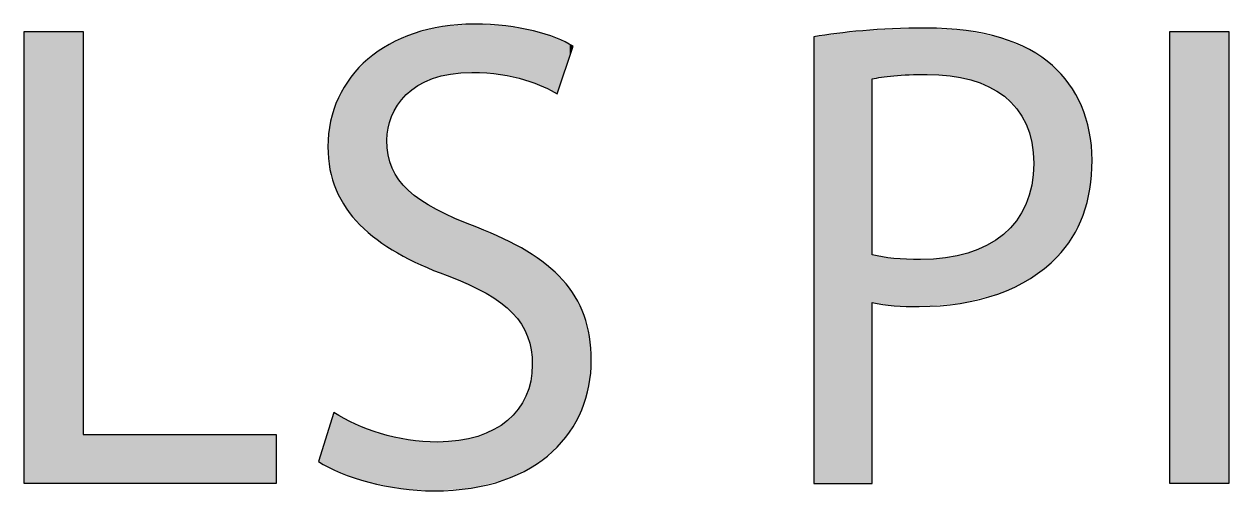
# Model space of a CAD drawing. Extents: x 0 to 360, y -268 to 0.
# Drawn here: x 238.27 to 243.65, y -203.65 to -201.57 of the extents above; entities that cross this region are included whole.
import ezdxf

# ---------------------------------------------------------------- set-up
doc = ezdxf.new("R2010")
doc.units = 0
doc.layers.add('LAYER_1', color=7, linetype='CONTINUOUS')

# ---------------------------------------------------------------- blocks, each defined once
blk = doc.blocks.new('*U209')
at = {"layer": 'LAYER_1', "color": 250, "extrusion": (0, 0, -1)}
for points in [[(-238.2652, -203.6203), (-238.2652, -201.5994), (-238.5291, -203.6203)], [(-238.5291, -203.6203), (-238.2652, -201.5994), (-238.5291, -201.5994)]]:
    blk.add_solid(points, dxfattribs=at)
at = {"layer": 'LAYER_1', "color": 250}
for points in [[(238.5291, -203.6203), (238.5291, -203.4019), (239.3931, -203.6203)], [(239.3931, -203.6203), (238.5291, -203.4019), (239.3931, -203.4019)]]:
    blk.add_solid(points, dxfattribs=at)
blk = doc.blocks.new('*U210')
at = {"layer": 'LAYER_1', "color": 250}
for points in [[(240.0925, -201.8106), (240.0398, -201.6011), (240.0925, -201.5883)], [(240.0973, -201.8093), (240.0925, -201.5883), (240.0973, -201.5871)], [(240.1091, -201.8063), (240.0973, -201.5871), (240.1091, -201.5843)], [(240.1152, -201.8048), (240.1091, -201.5843), (240.1152, -201.5828)], [(240.1363, -201.7994), (240.1152, -201.5828), (240.1363, -201.5777)], [(240.1573, -201.794), (240.1363, -201.5777), (240.1573, -201.5761)], [(240.1727, -201.79), (240.1573, -201.5761), (240.1727, -201.5749)], [(240.2102, -201.7872), (240.1727, -201.5749), (240.2102, -201.5721)], [(240.2645, -201.783), (240.2102, -201.5721), (240.2645, -201.568)], [(240.2682, -201.7827), (240.2645, -201.568), (240.2682, -201.5677)], [(240.2772, -201.7834), (240.2682, -201.5677), (240.2772, -201.567)], [(240.2682, -201.7827), (240.2682, -201.5677), (240.2772, -201.7834)], [(240.2772, -201.7834), (240.2772, -201.567), (240.2896, -201.7843)], [(240.2896, -201.7843), (240.2896, -201.5677), (240.2941, -201.7846)], [(240.2941, -201.7846), (240.2941, -201.568), (240.3319, -201.7874)], [(240.3319, -201.7874), (240.3319, -201.5702), (240.3666, -201.79)], [(240.3666, -201.79), (240.3666, -201.5722), (240.3962, -201.7922)], [(240.3962, -201.7922), (240.3962, -201.5739), (240.3977, -201.7926)], [(240.3977, -201.7926), (240.3977, -201.574), (240.4086, -201.795)], [(240.4086, -201.795), (240.4086, -201.5746), (240.4097, -201.7952)], [(240.4097, -201.7952), (240.4097, -201.5746), (240.4203, -201.7976)], [(240.4203, -201.7976), (240.4203, -201.5752), (240.427, -201.7991)], [(240.427, -201.7991), (240.427, -201.5764), (240.4501, -201.8042)], [(240.4501, -201.8042), (240.4501, -201.5806), (240.4749, -201.8097)], [(240.4749, -201.8097), (240.4749, -201.585), (240.4897, -201.8129)], [(240.4897, -201.8129), (240.4897, -201.5876), (240.5039, -201.8161)], [(240.5039, -201.8161), (240.5039, -201.5902), (240.5098, -201.8182)], [(240.5098, -201.8182), (240.5098, -201.5912), (240.5138, -201.8197)], [(240.5138, -201.8197), (240.5138, -201.592), (240.5171, -201.8209)], [(240.5171, -201.8209), (240.5171, -201.5926), (240.5299, -201.8256)], [(240.5299, -201.8256), (240.5299, -201.5948), (240.5311, -201.826)], [(240.5311, -201.826), (240.5311, -201.595), (240.5331, -201.8268)], [(240.5331, -201.8268), (240.5331, -201.5954), (240.5383, -201.8287)], [(239.935, -201.9299), (239.9114, -201.6516), (239.935, -201.6412)], [(239.9355, -201.9289), (239.935, -201.6412), (239.9355, -201.641)], [(239.9414, -201.9219), (239.9355, -201.641), (239.9414, -201.6384)], [(239.95, -201.9116), (239.9414, -201.6384), (239.95, -201.6346)], [(239.9747, -201.8823), (239.95, -201.6346), (239.9747, -201.6237)], [(239.9833, -201.8756), (239.9747, -201.6237), (239.9833, -201.6199)], [(239.9841, -201.875), (239.9833, -201.6199), (239.9841, -201.6196)], [(240.0094, -201.8554), (239.9841, -201.6196), (240.0094, -201.6084)], [(240.0267, -201.8421), (240.0094, -201.6084), (240.0267, -201.6042)], [(240.0398, -201.8358), (240.0267, -201.6042), (240.0398, -201.6011)], [(240.0398, -201.8358), (240.0398, -201.6011), (240.0398, -201.6011)], [(240.5383, -201.8287), (240.5383, -201.5963), (240.5429, -201.8304)], [(240.5429, -201.8304), (240.5429, -201.5972), (240.589, -201.8472)], [(240.589, -201.8472), (240.589, -201.6116), (240.6019, -201.8539)], [(240.6019, -201.8539), (240.6019, -201.6156), (240.6286, -201.8677)], [(240.6286, -201.8677), (240.6286, -201.6239), (240.6436, -201.8755)], [(240.6436, -201.8755), (240.6436, -201.6286), (240.6492, -201.8785)], [(239.8438, -202.5304), (239.8073, -201.7204), (239.8438, -201.6951)], [(239.8595, -202.5407), (239.8438, -201.6951), (239.8595, -201.6842)], [(239.8438, -202.5304), (239.8438, -201.6951), (239.8595, -202.5407)], [(239.8879, -202.5592), (239.8595, -201.6842), (239.8879, -201.6645)], [(239.8595, -202.5407), (239.8595, -201.6842), (239.8879, -202.5592)], [(239.8929, -202.0326), (239.8879, -201.6645), (239.8929, -201.661)], [(239.8937, -202.03), (239.8929, -201.661), (239.8937, -201.6605)], [(239.8979, -202.0157), (239.8937, -201.6605), (239.8979, -201.6575)], [(239.9085, -201.9798), (239.8979, -201.6575), (239.9085, -201.6529)], [(239.9114, -201.9744), (239.9085, -201.6529), (239.9114, -201.6516)], [(239.8033, -202.4953), (239.7671, -201.7613), (239.8033, -201.7232)], [(239.8073, -202.4988), (239.8033, -201.7232), (239.8073, -201.7204)], [(239.8033, -202.4953), (239.8033, -201.7232), (239.8073, -202.4988)], [(239.8073, -202.4988), (239.8073, -201.7204), (239.8438, -202.5304)], [(239.7271, -202.4154), (239.7059, -201.8388), (239.7271, -201.8036)], [(239.7475, -202.4402), (239.7271, -201.8036), (239.7475, -201.782)], [(239.7271, -202.4154), (239.7271, -201.8036), (239.7475, -202.4402)], [(239.7671, -202.4639), (239.7475, -201.782), (239.7671, -201.7613)], [(239.7475, -202.4402), (239.7475, -201.782), (239.7671, -202.4639)], [(239.7671, -202.4639), (239.7671, -201.7613), (239.8033, -202.4953)], [(239.7059, -202.3898), (239.6808, -201.8804), (239.7059, -201.8388)], [(239.7059, -202.3898), (239.7059, -201.8388), (239.7271, -202.4154)], [(239.6708, -202.3254), (239.661, -201.9264), (239.6708, -201.8969)], [(239.6808, -202.3437), (239.6708, -201.8969), (239.6808, -201.8804)], [(239.6708, -202.3254), (239.6708, -201.8969), (239.6808, -202.3437)], [(239.6808, -202.3437), (239.6808, -201.8804), (239.7059, -202.3898)], [(239.6508, -202.2739), (239.6359, -202.0015), (239.6508, -201.9568)], [(239.661, -202.3074), (239.6508, -201.9568), (239.661, -201.9264)], [(239.6508, -202.2739), (239.6508, -201.9568), (239.661, -202.3074)], [(239.661, -202.3074), (239.661, -201.9264), (239.6708, -202.3254)], [(239.6334, -202.2162), (239.624, -202.1155), (239.6334, -202.0258)], [(239.6359, -202.2246), (239.6334, -202.0258), (239.6359, -202.0015)], [(239.6334, -202.2162), (239.6334, -202.0258), (239.6359, -202.2246)], [(239.6359, -202.2246), (239.6359, -202.0015), (239.6508, -202.2739)], [(239.8879, -202.5592), (239.8879, -202.0852), (239.8929, -202.5625)], [(239.8929, -202.5625), (239.8929, -202.143), (239.8937, -202.563)], [(239.8937, -202.563), (239.8937, -202.1519), (239.8979, -202.5657)], [(239.8979, -202.5657), (239.8979, -202.1659), (239.9085, -202.5727)], [(239.9085, -202.5727), (239.9085, -202.2013), (239.9114, -202.5745)], [(239.9114, -202.5745), (239.9114, -202.2108), (239.935, -202.59)], [(239.935, -202.59), (239.935, -202.2521), (239.9355, -202.5902)], [(239.9355, -202.5902), (239.9355, -202.2531), (239.9414, -202.5932)], [(239.9414, -202.5932), (239.9414, -202.2633), (239.95, -202.5976)], [(239.95, -202.5976), (239.95, -202.2729), (239.9747, -202.6101)], [(239.9747, -202.6101), (239.9747, -202.3002), (239.9833, -202.6145)], [(239.9833, -202.6145), (239.9833, -202.3098), (239.9841, -202.6149)], [(239.9841, -202.6149), (239.9841, -202.3106), (240.0094, -202.6278)], [(240.0094, -202.6278), (240.0094, -202.3304), (240.0267, -202.6366)], [(240.0267, -202.6366), (240.0267, -202.344), (240.0398, -202.6432)], [(240.0398, -202.6432), (240.0398, -202.3542), (240.0398, -202.6432)], [(240.0398, -202.6432), (240.0398, -202.3542), (240.0925, -202.6646)], [(240.0925, -202.6646), (240.0925, -202.3854), (240.0973, -202.6665)], [(240.0973, -202.6665), (240.0973, -202.3883), (240.1091, -202.6713)], [(240.1091, -202.6713), (240.1091, -202.3952), (240.1152, -202.6738)], [(240.1152, -202.6738), (240.1152, -202.398), (240.1363, -202.6823)], [(240.1363, -202.6823), (240.1363, -202.4073), (240.1573, -202.6908)], [(240.1573, -202.6908), (240.1573, -202.4166), (240.1727, -202.6978)], [(240.1727, -202.6978), (240.1727, -202.4234), (240.2102, -202.7148)], [(240.2102, -202.7148), (240.2102, -202.44), (240.2645, -202.7394)], [(240.2645, -202.7394), (240.2645, -202.4641), (240.2682, -202.7411)], [(240.2682, -202.7411), (240.2682, -202.4657), (240.2772, -202.7452)], [(240.2772, -202.7452), (240.2772, -202.4697), (240.2896, -202.7508)], [(240.2896, -202.7508), (240.2896, -202.4752), (240.2941, -202.7529)], [(240.2941, -202.7529), (240.2941, -202.4771), (240.3319, -202.77)], [(240.3319, -202.77), (240.3319, -202.4932), (240.3666, -202.7925)], [(240.3666, -202.7925), (240.3666, -202.5081), (240.3962, -202.8118)], [(240.3962, -202.8118), (240.3962, -202.5207), (240.3977, -202.8128)], [(240.3977, -202.8128), (240.3977, -202.5214), (240.4086, -202.8223)], [(240.4086, -202.8223), (240.4086, -202.526), (240.4097, -202.8233)], [(240.4097, -202.8233), (240.4097, -202.5265), (240.4203, -202.8326)], [(240.4203, -202.8326), (240.4203, -202.5321), (240.427, -202.8385)], [(240.427, -202.8385), (240.427, -202.5357), (240.4501, -202.8588)], [(240.4501, -202.8588), (240.4501, -202.548), (240.4749, -202.8901)], [(240.4749, -202.8901), (240.4749, -202.5613), (240.4897, -202.9087)], [(240.4897, -202.9087), (240.4897, -202.5691), (240.5039, -202.937)], [(240.5039, -202.937), (240.5039, -202.5767), (240.5098, -202.9487)], [(240.5098, -202.9487), (240.5098, -202.5798), (240.5138, -202.9567)], [(240.5138, -202.9567), (240.5138, -202.582), (240.5171, -202.9633)], [(240.5171, -202.9633), (240.5171, -202.5843), (240.5299, -203.0112)], [(240.5299, -203.0112), (240.5299, -202.5931), (240.5311, -203.0157)], [(240.5311, -203.0157), (240.5311, -202.5939), (240.5331, -203.0234)], [(240.5331, -203.0234), (240.5331, -202.5953), (240.5383, -203.0898)], [(240.5383, -203.5444), (240.5331, -203.1425), (240.5383, -203.0898)], [(240.5331, -203.5482), (240.5311, -203.1631), (240.5331, -203.1425)], [(240.5171, -203.5564), (240.5138, -203.2171), (240.5171, -203.2068)], [(240.5299, -203.5506), (240.5171, -203.2068), (240.5299, -203.1669)], [(240.5311, -203.5497), (240.5299, -203.1669), (240.5311, -203.1631)], [(240.4897, -203.5689), (240.4749, -203.2886), (240.4897, -203.2637)], [(240.5039, -203.5624), (240.4897, -203.2637), (240.5039, -203.2396)], [(240.5098, -203.5598), (240.5039, -203.2396), (240.5098, -203.2297)], [(240.5138, -203.5579), (240.5098, -203.2297), (240.5138, -203.2171)], [(239.6508, -203.5572), (239.6359, -203.3501), (239.6508, -203.3027)], [(239.6508, -203.5572), (239.6508, -203.3027), (239.661, -203.5624)], [(239.661, -203.5624), (239.661, -203.3082), (239.6708, -203.5674)], [(239.6708, -203.5674), (239.6708, -203.3135), (239.6808, -203.5726)], [(239.6808, -203.5726), (239.6808, -203.3189), (239.7059, -203.5809)], [(240.4501, -203.587), (240.427, -203.3388), (240.4501, -203.3146)], [(240.4749, -203.5757), (240.4501, -203.3146), (240.4749, -203.2886)], [(239.6334, -203.5482), (239.624, -203.3881), (239.6334, -203.3582)], [(239.6359, -203.5495), (239.6334, -203.3582), (239.6359, -203.3501)], [(239.6334, -203.5482), (239.6334, -203.3582), (239.6359, -203.5495)], [(239.6359, -203.5495), (239.6359, -203.3501), (239.6508, -203.5572)], [(239.7059, -203.5809), (239.7059, -203.3325), (239.7271, -203.5879)], [(239.7271, -203.5879), (239.7271, -203.3439), (239.7475, -203.5947)], [(239.7475, -203.5947), (239.7475, -203.355), (239.7671, -203.6011)], [(239.7671, -203.6011), (239.7671, -203.3624), (239.8033, -203.6131)], [(240.3962, -203.6089), (240.3666, -203.3795), (240.3962, -203.3595)], [(240.3977, -203.6085), (240.3962, -203.3595), (240.3977, -203.3585)], [(240.4086, -203.6059), (240.3977, -203.3585), (240.4086, -203.3512)], [(240.4097, -203.6054), (240.4086, -203.3512), (240.4097, -203.3505)], [(240.4203, -203.6005), (240.4097, -203.3505), (240.4203, -203.3433)], [(240.427, -203.5975), (240.4203, -203.3433), (240.427, -203.3388)], [(239.624, -203.5434), (239.5819, -203.5218), (239.624, -203.3881)], [(239.624, -203.5434), (239.624, -203.3881), (239.6334, -203.5482)], [(239.8033, -203.6131), (239.8033, -203.3759), (239.8073, -203.6144)], [(239.8073, -203.6144), (239.8073, -203.3774), (239.8438, -203.6217)], [(239.8438, -203.6217), (239.8438, -203.3911), (239.8595, -203.6248)], [(239.8595, -203.6248), (239.8595, -203.397), (239.8879, -203.6305)], [(239.8879, -203.6305), (239.8879, -203.4034), (239.8929, -203.6315)], [(239.8929, -203.6315), (239.8929, -203.4045), (239.8937, -203.6317)], [(239.8937, -203.6317), (239.8937, -203.4047), (239.8979, -203.6325)], [(239.8979, -203.6325), (239.8979, -203.4056), (239.9085, -203.6346)], [(239.9085, -203.6346), (239.9085, -203.408), (239.9114, -203.6352)], [(239.9114, -203.6352), (239.9114, -203.4087), (239.935, -203.6399)], [(239.935, -203.6399), (239.935, -203.414), (239.9355, -203.64)], [(239.9355, -203.64), (239.9355, -203.4141), (239.9414, -203.6412)], [(239.9414, -203.6412), (239.9414, -203.4154), (239.95, -203.6429)], [(239.95, -203.6429), (239.95, -203.4174), (239.9747, -203.6446)], [(239.9747, -203.6446), (239.9747, -203.4229), (239.9833, -203.6453)], [(239.9833, -203.6453), (239.9833, -203.4248), (239.9841, -203.6453)], [(239.9841, -203.6453), (239.9841, -203.4249), (240.0094, -203.6471)], [(240.0094, -203.6471), (240.0094, -203.4268), (240.0267, -203.6483)], [(240.2645, -203.641), (240.2102, -203.4285), (240.2645, -203.4163)], [(240.2682, -203.6401), (240.2645, -203.4163), (240.2682, -203.4155)], [(240.2772, -203.638), (240.2682, -203.4155), (240.2772, -203.4135)], [(240.2896, -203.6349), (240.2772, -203.4135), (240.2896, -203.4107)], [(240.2941, -203.6338), (240.2896, -203.4107), (240.2941, -203.4097)], [(240.3319, -203.6246), (240.2941, -203.4097), (240.3319, -203.394)], [(240.3666, -203.6161), (240.3319, -203.394), (240.3666, -203.3795)], [(240.0267, -203.6483), (240.0267, -203.4282), (240.0398, -203.6493)], [(240.0398, -203.6493), (240.0398, -203.4292), (240.0398, -203.6493)], [(240.0398, -203.6493), (240.0398, -203.4292), (240.0925, -203.653)], [(240.0925, -203.653), (240.0925, -203.4332), (240.0973, -203.6534)], [(240.1363, -203.6505), (240.1152, -203.435), (240.1363, -203.4335)], [(240.1573, -203.649), (240.1363, -203.4335), (240.1573, -203.4321)], [(240.1727, -203.6478), (240.1573, -203.4321), (240.1727, -203.431)], [(240.2102, -203.6451), (240.1727, -203.431), (240.2102, -203.4285)]]:
    blk.add_solid(points, dxfattribs=at)
at = {"layer": 'LAYER_1', "color": 250, "extrusion": (0, 0, -1)}
for points in [[(-240.0925, -201.8106), (-240.0925, -201.5883), (-240.0973, -201.8093)], [(-240.0973, -201.8093), (-240.0973, -201.5871), (-240.1091, -201.8063)], [(-240.1091, -201.8063), (-240.1091, -201.5843), (-240.1152, -201.8048)], [(-240.1152, -201.8048), (-240.1152, -201.5828), (-240.1363, -201.7994)], [(-240.1363, -201.7994), (-240.1363, -201.5777), (-240.1573, -201.794)], [(-240.1573, -201.794), (-240.1573, -201.5761), (-240.1727, -201.79)], [(-240.1727, -201.79), (-240.1727, -201.5749), (-240.2102, -201.7872)], [(-240.2102, -201.7872), (-240.2102, -201.5721), (-240.2645, -201.783)], [(-240.2645, -201.783), (-240.2645, -201.568), (-240.2682, -201.7827)], [(-240.2896, -201.7843), (-240.2772, -201.567), (-240.2896, -201.5677)], [(-240.2941, -201.7846), (-240.2896, -201.5677), (-240.2941, -201.568)], [(-240.3319, -201.7874), (-240.2941, -201.568), (-240.3319, -201.5702)], [(-240.3666, -201.79), (-240.3319, -201.5702), (-240.3666, -201.5722)], [(-240.3962, -201.7922), (-240.3666, -201.5722), (-240.3962, -201.5739)], [(-240.3977, -201.7926), (-240.3962, -201.5739), (-240.3977, -201.574)], [(-240.4086, -201.795), (-240.3977, -201.574), (-240.4086, -201.5746)], [(-240.4097, -201.7952), (-240.4086, -201.5746), (-240.4097, -201.5746)], [(-240.4203, -201.7976), (-240.4097, -201.5746), (-240.4203, -201.5752)], [(-240.427, -201.7991), (-240.4203, -201.5752), (-240.427, -201.5764)], [(-240.4501, -201.8042), (-240.427, -201.5764), (-240.4501, -201.5806)], [(-240.4749, -201.8097), (-240.4501, -201.5806), (-240.4749, -201.585)], [(-240.4897, -201.8129), (-240.4749, -201.585), (-240.4897, -201.5876)], [(-240.5039, -201.8161), (-240.4897, -201.5876), (-240.5039, -201.5902)], [(-240.5098, -201.8182), (-240.5039, -201.5902), (-240.5098, -201.5912)], [(-240.5138, -201.8197), (-240.5098, -201.5912), (-240.5138, -201.592)], [(-240.5171, -201.8209), (-240.5138, -201.592), (-240.5171, -201.5926)], [(-240.5299, -201.8256), (-240.5171, -201.5926), (-240.5299, -201.5948)], [(-240.5311, -201.826), (-240.5299, -201.5948), (-240.5311, -201.595)], [(-240.5331, -201.8268), (-240.5311, -201.595), (-240.5331, -201.5954)], [(-240.5383, -201.8287), (-240.5331, -201.5954), (-240.5383, -201.5963)], [(-239.935, -201.9299), (-239.935, -201.6412), (-239.9355, -201.9289)], [(-239.9355, -201.9289), (-239.9355, -201.641), (-239.9414, -201.9219)], [(-239.9414, -201.9219), (-239.9414, -201.6384), (-239.95, -201.9116)], [(-239.95, -201.9116), (-239.95, -201.6346), (-239.9747, -201.8823)], [(-239.9747, -201.8823), (-239.9747, -201.6237), (-239.9833, -201.8756)], [(-239.9833, -201.8756), (-239.9833, -201.6199), (-239.9841, -201.875)], [(-239.9841, -201.875), (-239.9841, -201.6196), (-240.0094, -201.8554)], [(-240.0094, -201.8554), (-240.0094, -201.6084), (-240.0267, -201.8421)], [(-240.0267, -201.8421), (-240.0267, -201.6042), (-240.0398, -201.8358)], [(-240.0398, -201.8358), (-240.0398, -201.6011), (-240.0398, -201.8358)], [(-240.0398, -201.8358), (-240.0398, -201.6011), (-240.0925, -201.8106)], [(-240.5429, -201.8304), (-240.5383, -201.5963), (-240.5429, -201.5972)], [(-240.589, -201.8472), (-240.5429, -201.5972), (-240.589, -201.6116)], [(-240.6019, -201.8539), (-240.589, -201.6116), (-240.6019, -201.6156)], [(-240.6286, -201.8677), (-240.6019, -201.6156), (-240.6286, -201.6239)], [(-240.6436, -201.8755), (-240.6286, -201.6239), (-240.6436, -201.6286)], [(-240.6492, -201.8785), (-240.6436, -201.6286), (-240.6492, -201.6313)], [(-240.6492, -201.8785), (-240.6492, -201.6313), (-240.674, -201.8048)], [(-240.674, -201.8048), (-240.6492, -201.6313), (-240.674, -201.6432)], [(-240.674, -201.8048), (-240.674, -201.6432), (-240.7049, -201.7131)], [(-240.7049, -201.7131), (-240.674, -201.6432), (-240.7049, -201.6579)], [(-239.8879, -202.0852), (-239.8879, -201.6645), (-239.8929, -202.0326)], [(-239.8929, -202.0326), (-239.8929, -201.661), (-239.8937, -202.03)], [(-239.8937, -202.03), (-239.8937, -201.6605), (-239.8979, -202.0157)], [(-239.8979, -202.0157), (-239.8979, -201.6575), (-239.9085, -201.9798)], [(-239.9085, -201.9798), (-239.9085, -201.6529), (-239.9114, -201.9744)], [(-239.9114, -201.9744), (-239.9114, -201.6516), (-239.935, -201.9299)], [(-240.7049, -201.7131), (-240.7049, -201.6579), (-240.7209, -201.6656)], [(-239.8929, -202.5625), (-239.8879, -202.0852), (-239.8929, -202.143)], [(-239.8937, -202.563), (-239.8929, -202.143), (-239.8937, -202.1519)], [(-239.8979, -202.5657), (-239.8937, -202.1519), (-239.8979, -202.1659)], [(-239.9085, -202.5727), (-239.8979, -202.1659), (-239.9085, -202.2013)], [(-239.9114, -202.5745), (-239.9085, -202.2013), (-239.9114, -202.2108)], [(-239.935, -202.59), (-239.9114, -202.2108), (-239.935, -202.2521)], [(-239.9355, -202.5902), (-239.935, -202.2521), (-239.9355, -202.2531)], [(-239.9414, -202.5932), (-239.9355, -202.2531), (-239.9414, -202.2633)], [(-239.95, -202.5976), (-239.9414, -202.2633), (-239.95, -202.2729)], [(-239.9747, -202.6101), (-239.95, -202.2729), (-239.9747, -202.3002)], [(-239.9833, -202.6145), (-239.9747, -202.3002), (-239.9833, -202.3098)], [(-239.9841, -202.6149), (-239.9833, -202.3098), (-239.9841, -202.3106)], [(-240.0094, -202.6278), (-239.9841, -202.3106), (-240.0094, -202.3304)], [(-240.0267, -202.6366), (-240.0094, -202.3304), (-240.0267, -202.344)], [(-240.0398, -202.6432), (-240.0267, -202.344), (-240.0398, -202.3542)], [(-240.0398, -202.6432), (-240.0398, -202.3542), (-240.0398, -202.3542)], [(-240.0925, -202.6646), (-240.0398, -202.3542), (-240.0925, -202.3854)], [(-240.0973, -202.6665), (-240.0925, -202.3854), (-240.0973, -202.3883)], [(-240.1091, -202.6713), (-240.0973, -202.3883), (-240.1091, -202.3952)], [(-240.1152, -202.6738), (-240.1091, -202.3952), (-240.1152, -202.398)], [(-240.1363, -202.6823), (-240.1152, -202.398), (-240.1363, -202.4073)], [(-240.1573, -202.6908), (-240.1363, -202.4073), (-240.1573, -202.4166)], [(-240.1727, -202.6978), (-240.1573, -202.4166), (-240.1727, -202.4234)], [(-240.2102, -202.7148), (-240.1727, -202.4234), (-240.2102, -202.44)], [(-240.2645, -202.7394), (-240.2102, -202.44), (-240.2645, -202.4641)], [(-240.2682, -202.7411), (-240.2645, -202.4641), (-240.2682, -202.4657)], [(-240.2772, -202.7452), (-240.2682, -202.4657), (-240.2772, -202.4697)], [(-240.2896, -202.7508), (-240.2772, -202.4697), (-240.2896, -202.4752)], [(-240.2941, -202.7529), (-240.2896, -202.4752), (-240.2941, -202.4771)], [(-240.3319, -202.77), (-240.2941, -202.4771), (-240.3319, -202.4932)], [(-240.3666, -202.7925), (-240.3319, -202.4932), (-240.3666, -202.5081)], [(-240.3962, -202.8118), (-240.3666, -202.5081), (-240.3962, -202.5207)], [(-240.3977, -202.8128), (-240.3962, -202.5207), (-240.3977, -202.5214)], [(-240.4086, -202.8223), (-240.3977, -202.5214), (-240.4086, -202.526)], [(-240.4097, -202.8233), (-240.4086, -202.526), (-240.4097, -202.5265)], [(-240.4203, -202.8326), (-240.4097, -202.5265), (-240.4203, -202.5321)], [(-240.427, -202.8385), (-240.4203, -202.5321), (-240.427, -202.5357)], [(-240.4501, -202.8588), (-240.427, -202.5357), (-240.4501, -202.548)], [(-240.4749, -202.8901), (-240.4501, -202.548), (-240.4749, -202.5613)], [(-240.4897, -202.9087), (-240.4749, -202.5613), (-240.4897, -202.5691)], [(-240.5039, -202.937), (-240.4897, -202.5691), (-240.5039, -202.5767)], [(-240.5098, -202.9487), (-240.5039, -202.5767), (-240.5098, -202.5798)], [(-240.5138, -202.9567), (-240.5098, -202.5798), (-240.5138, -202.582)], [(-240.5171, -202.9633), (-240.5138, -202.582), (-240.5171, -202.5843)], [(-240.5299, -203.0112), (-240.5171, -202.5843), (-240.5299, -202.5931)], [(-240.5311, -203.0157), (-240.5299, -202.5931), (-240.5311, -202.5939)], [(-240.5331, -203.0234), (-240.5311, -202.5939), (-240.5331, -202.5953)], [(-240.5383, -203.0898), (-240.5331, -202.5953), (-240.5383, -202.5989)], [(-240.5383, -203.5444), (-240.5383, -202.5989), (-240.5429, -203.541)], [(-240.5429, -203.541), (-240.5383, -202.5989), (-240.5429, -202.6021)], [(-240.5429, -203.541), (-240.5429, -202.6021), (-240.589, -203.5071)], [(-240.589, -203.5071), (-240.5429, -202.6021), (-240.589, -202.634)], [(-240.589, -203.5071), (-240.589, -202.634), (-240.6019, -203.4976)], [(-240.6019, -203.4976), (-240.589, -202.634), (-240.6019, -202.6429)], [(-240.6019, -203.4976), (-240.6019, -202.6429), (-240.6286, -203.478)], [(-240.6286, -203.478), (-240.6019, -202.6429), (-240.6286, -202.6678)], [(-240.6286, -203.478), (-240.6286, -202.6678), (-240.6436, -203.4608)], [(-240.6436, -203.4608), (-240.6286, -202.6678), (-240.6436, -202.6819)], [(-240.6436, -203.4608), (-240.6436, -202.6819), (-240.6492, -203.4544)], [(-240.6492, -203.4544), (-240.6436, -202.6819), (-240.6492, -202.6872)], [(-240.6492, -203.4544), (-240.6492, -202.6872), (-240.674, -203.4261)], [(-240.674, -203.4261), (-240.6492, -202.6872), (-240.674, -202.7104)], [(-240.674, -203.4261), (-240.674, -202.7104), (-240.7049, -203.3908)], [(-240.7049, -203.3908), (-240.674, -202.7104), (-240.7049, -202.7517)], [(-240.7049, -203.3908), (-240.7049, -202.7517), (-240.7209, -203.3616)], [(-240.7209, -203.3616), (-240.7049, -202.7517), (-240.7209, -202.7732)], [(-240.7209, -203.3616), (-240.7209, -202.7732), (-240.7301, -203.3448)], [(-240.7301, -203.3448), (-240.7209, -202.7732), (-240.7301, -202.7855)], [(-240.7301, -203.3448), (-240.7301, -202.7855), (-240.7591, -203.2918)], [(-240.7591, -203.2918), (-240.7301, -202.7855), (-240.7591, -202.8464)], [(-240.7591, -203.2918), (-240.7591, -202.8464), (-240.7701, -203.2548)], [(-240.7701, -203.2548), (-240.7591, -202.8464), (-240.7701, -202.8696)], [(-240.7701, -203.2548), (-240.7701, -202.8696), (-240.7915, -203.1836)], [(-240.7915, -203.1836), (-240.7701, -202.8696), (-240.7915, -202.9531)], [(-240.7915, -203.1836), (-240.7915, -202.9531), (-240.7942, -203.1546)], [(-240.7942, -203.1546), (-240.7915, -202.9531), (-240.7942, -202.9637)], [(-240.7942, -203.1546), (-240.7942, -202.9637), (-240.8022, -203.0691)], [(-240.5331, -203.5482), (-240.5331, -203.1425), (-240.5383, -203.5444)], [(-240.5171, -203.5564), (-240.5171, -203.2068), (-240.5299, -203.5506)], [(-240.5299, -203.5506), (-240.5299, -203.1669), (-240.5311, -203.5497)], [(-240.5311, -203.5497), (-240.5311, -203.1631), (-240.5331, -203.5482)], [(-240.4897, -203.5689), (-240.4897, -203.2637), (-240.5039, -203.5624)], [(-240.5039, -203.5624), (-240.5039, -203.2396), (-240.5098, -203.5598)], [(-240.5098, -203.5598), (-240.5098, -203.2297), (-240.5138, -203.5579)], [(-240.5138, -203.5579), (-240.5138, -203.2171), (-240.5171, -203.5564)], [(-239.661, -203.5624), (-239.6508, -203.3027), (-239.661, -203.3082)], [(-239.6708, -203.5674), (-239.661, -203.3082), (-239.6708, -203.3135)], [(-239.6808, -203.5726), (-239.6708, -203.3135), (-239.6808, -203.3189)], [(-239.7059, -203.5809), (-239.6808, -203.3189), (-239.7059, -203.3325)], [(-240.4501, -203.587), (-240.4501, -203.3146), (-240.4749, -203.5757)], [(-240.4749, -203.5757), (-240.4749, -203.2886), (-240.4897, -203.5689)], [(-239.7271, -203.5879), (-239.7059, -203.3325), (-239.7271, -203.3439)], [(-239.7475, -203.5947), (-239.7271, -203.3439), (-239.7475, -203.355)], [(-239.7671, -203.6011), (-239.7475, -203.355), (-239.7671, -203.3624)], [(-239.8033, -203.6131), (-239.7671, -203.3624), (-239.8033, -203.3759)], [(-240.3962, -203.6089), (-240.3962, -203.3595), (-240.3977, -203.6085)], [(-240.3977, -203.6085), (-240.3977, -203.3585), (-240.4086, -203.6059)], [(-240.4086, -203.6059), (-240.4086, -203.3512), (-240.4097, -203.6054)], [(-240.4097, -203.6054), (-240.4097, -203.3505), (-240.4203, -203.6005)], [(-240.4203, -203.6005), (-240.4203, -203.3433), (-240.427, -203.5975)], [(-240.427, -203.5975), (-240.427, -203.3388), (-240.4501, -203.587)], [(-239.8073, -203.6144), (-239.8033, -203.3759), (-239.8073, -203.3774)], [(-239.8438, -203.6217), (-239.8073, -203.3774), (-239.8438, -203.3911)], [(-239.8595, -203.6248), (-239.8438, -203.3911), (-239.8595, -203.397)], [(-239.8879, -203.6305), (-239.8595, -203.397), (-239.8879, -203.4034)], [(-239.8929, -203.6315), (-239.8879, -203.4034), (-239.8929, -203.4045)], [(-239.8937, -203.6317), (-239.8929, -203.4045), (-239.8937, -203.4047)], [(-239.8979, -203.6325), (-239.8937, -203.4047), (-239.8979, -203.4056)], [(-239.9085, -203.6346), (-239.8979, -203.4056), (-239.9085, -203.408)], [(-239.9114, -203.6352), (-239.9085, -203.408), (-239.9114, -203.4087)], [(-239.935, -203.6399), (-239.9114, -203.4087), (-239.935, -203.414)], [(-239.9355, -203.64), (-239.935, -203.414), (-239.9355, -203.4141)], [(-239.9414, -203.6412), (-239.9355, -203.4141), (-239.9414, -203.4154)], [(-239.95, -203.6429), (-239.9414, -203.4154), (-239.95, -203.4174)], [(-239.9747, -203.6446), (-239.95, -203.4174), (-239.9747, -203.4229)], [(-239.9833, -203.6453), (-239.9747, -203.4229), (-239.9833, -203.4248)], [(-239.9841, -203.6453), (-239.9833, -203.4248), (-239.9841, -203.4249)], [(-240.0094, -203.6471), (-239.9841, -203.4249), (-240.0094, -203.4268)], [(-240.0267, -203.6483), (-240.0094, -203.4268), (-240.0267, -203.4282)], [(-240.2645, -203.641), (-240.2645, -203.4163), (-240.2682, -203.6401)], [(-240.2682, -203.6401), (-240.2682, -203.4155), (-240.2772, -203.638)], [(-240.2772, -203.638), (-240.2772, -203.4135), (-240.2896, -203.6349)], [(-240.2896, -203.6349), (-240.2896, -203.4107), (-240.2941, -203.6338)], [(-240.2941, -203.6338), (-240.2941, -203.4097), (-240.3319, -203.6246)], [(-240.3319, -203.6246), (-240.3319, -203.394), (-240.3666, -203.6161)], [(-240.3666, -203.6161), (-240.3666, -203.3795), (-240.3962, -203.6089)], [(-240.0398, -203.6493), (-240.0267, -203.4282), (-240.0398, -203.4292)], [(-240.0398, -203.6493), (-240.0398, -203.4292), (-240.0398, -203.4292)], [(-240.0925, -203.653), (-240.0398, -203.4292), (-240.0925, -203.4332)], [(-240.0973, -203.6534), (-240.0925, -203.4332), (-240.0973, -203.4336)], [(-240.0973, -203.6534), (-240.0973, -203.4336), (-240.1091, -203.6525)], [(-240.1091, -203.6525), (-240.0973, -203.4336), (-240.1091, -203.4345)], [(-240.1091, -203.6525), (-240.1091, -203.4345), (-240.1152, -203.6521)], [(-240.1152, -203.6521), (-240.1091, -203.4345), (-240.1152, -203.435)], [(-240.1152, -203.6521), (-240.1152, -203.435), (-240.1363, -203.6505)], [(-240.1363, -203.6505), (-240.1363, -203.4335), (-240.1573, -203.649)], [(-240.1573, -203.649), (-240.1573, -203.4321), (-240.1727, -203.6478)], [(-240.1727, -203.6478), (-240.1727, -203.431), (-240.2102, -203.6451)], [(-240.2102, -203.6451), (-240.2102, -203.4285), (-240.2645, -203.641)]]:
    blk.add_solid(points, dxfattribs=at)
blk = doc.blocks.new('*U211')
at = {"layer": 'LAYER_1', "color": 250}
for points in [[(242.0583, -203.6203), (242.0168, -201.5965), (242.0583, -201.5948)], [(242.0999, -201.8041), (242.0583, -201.5948), (242.0999, -201.5931)], [(242.104, -201.8037), (242.0999, -201.5931), (242.104, -201.5929)], [(242.1553, -201.7976), (242.104, -201.5929), (242.1553, -201.5908)], [(242.1557, -201.7976), (242.1553, -201.5908), (242.1557, -201.5908)], [(242.1566, -201.7975), (242.1557, -201.5908), (242.1566, -201.5908)], [(242.2684, -201.7931), (242.1566, -201.5908), (242.2684, -201.5862)], [(242.2746, -201.7928), (242.2684, -201.5862), (242.2746, -201.5859)], [(242.2987, -201.7919), (242.2746, -201.5859), (242.2987, -201.5849)], [(242.3042, -201.7916), (242.3042, -201.5853), (242.3322, -201.7933)], [(242.3322, -201.7933), (242.3322, -201.587), (242.3868, -201.7965)], [(242.3868, -201.7965), (242.3868, -201.5903), (242.4066, -201.7977)], [(242.4066, -201.7977), (242.4066, -201.5915), (242.4383, -201.8028)], [(242.4383, -201.8028), (242.4383, -201.5935), (242.4527, -201.8051)], [(242.4527, -201.8051), (242.4527, -201.5944), (242.4542, -201.8053)], [(242.4542, -201.8053), (242.4542, -201.5945), (242.4791, -201.8112)], [(242.0168, -203.6203), (241.7978, -201.6235), (242.0168, -201.5965)], [(242.4791, -201.8112), (242.4791, -201.596), (242.4866, -201.813)], [(242.4866, -201.813), (242.4866, -201.5976), (242.4991, -201.816)], [(242.4991, -201.816), (242.4991, -201.6002), (242.5316, -201.8266)], [(242.5316, -201.8266), (242.5316, -201.607), (242.5412, -201.8298)], [(242.5412, -201.8298), (242.5412, -201.609), (242.5732, -201.8435)], [(242.5732, -201.8435), (242.5732, -201.6157), (242.5805, -201.8467)], [(242.5805, -201.8467), (242.5805, -201.6172), (242.6114, -201.8638)], [(242.6114, -201.8638), (242.6114, -201.6237), (242.6166, -201.8667)], [(242.6166, -201.8667), (242.6166, -201.6248), (242.62, -201.869)], [(242.62, -201.869), (242.62, -201.6255), (242.6336, -201.8786)], [(242.6336, -201.8786), (242.6336, -201.6283), (242.6459, -201.8872)], [(242.6459, -201.8872), (242.6459, -201.6334), (242.6496, -201.8898)], [(242.6496, -201.8898), (242.6496, -201.6349), (242.6768, -201.914)], [(242.6768, -201.914), (242.6768, -201.646), (242.6792, -201.9162)], [(242.6792, -201.9162), (242.6792, -201.647), (242.6959, -201.9349)], [(242.6959, -201.9349), (242.6959, -201.6538), (242.7038, -201.9439)], [(242.7038, -201.9439), (242.7038, -201.657), (242.7054, -201.9457)], [(242.7054, -201.9457), (242.7054, -201.6577), (242.727, -201.9771)], [(242.727, -201.9771), (242.727, -201.6665), (242.7279, -201.9784)], [(242.7279, -201.9784), (242.7279, -201.6668), (242.7462, -202.0134)], [(242.7462, -202.0134), (242.7462, -201.6743), (242.7467, -202.0143)], [(242.7467, -202.0143), (242.7467, -201.6745), (242.7613, -202.053)], [(242.7613, -202.053), (242.7613, -201.6805), (242.7615, -202.0535)], [(242.7615, -202.0535), (242.7615, -201.6805), (242.7623, -202.0566)], [(242.7623, -202.0566), (242.7623, -201.6809), (242.7659, -202.0707)], [(242.7659, -202.0707), (242.7659, -201.6834), (242.7722, -202.0957)], [(242.7722, -202.0957), (242.7722, -201.6878), (242.7723, -202.0959)], [(242.7723, -202.0959), (242.7723, -201.6878), (242.7788, -202.1415)], [(242.7788, -202.1415), (242.7788, -201.6924), (242.7788, -202.1416)], [(242.7788, -202.1416), (242.7788, -201.6924), (242.781, -202.1906)], [(242.7788, -202.6949), (242.7723, -202.2869), (242.7788, -202.2404)], [(242.781, -202.6933), (242.7788, -202.2402), (242.781, -202.1906)], [(242.7788, -202.6949), (242.7788, -202.2404), (242.7788, -202.2402)], [(242.7722, -202.6995), (242.7659, -202.313), (242.7722, -202.2873)], [(242.7723, -202.6995), (242.7722, -202.2873), (242.7723, -202.2869)], [(242.7613, -202.7065), (242.7467, -202.3714), (242.7613, -202.3315)], [(242.7615, -202.7064), (242.7613, -202.3315), (242.7615, -202.3307)], [(242.7623, -202.706), (242.7615, -202.3307), (242.7623, -202.3275)], [(242.7659, -202.704), (242.7623, -202.3275), (242.7659, -202.313)], [(242.7462, -202.7147), (242.7279, -202.4091), (242.7462, -202.3727)], [(242.7467, -202.7145), (242.7462, -202.3727), (242.7467, -202.3714)], [(242.6959, -202.7421), (242.6792, -202.4753), (242.6959, -202.4555)], [(242.7038, -202.7378), (242.6959, -202.4555), (242.7038, -202.4461)], [(242.7054, -202.737), (242.7038, -202.4461), (242.7054, -202.4437)], [(242.727, -202.7252), (242.7054, -202.4437), (242.727, -202.4109)], [(242.7279, -202.7247), (242.727, -202.4109), (242.7279, -202.4091)], [(242.6459, -202.7627), (242.6336, -202.5164), (242.6459, -202.5072)], [(242.6496, -202.7612), (242.6459, -202.5072), (242.6496, -202.5037)], [(242.6768, -202.75), (242.6496, -202.5037), (242.6768, -202.4782)], [(242.6792, -202.749), (242.6768, -202.4782), (242.6792, -202.4753)], [(242.5732, -202.7851), (242.5412, -202.5703), (242.5732, -202.5555)], [(242.5805, -202.7833), (242.5732, -202.5555), (242.5805, -202.5512)], [(242.6114, -202.7756), (242.5805, -202.5512), (242.6114, -202.533)], [(242.6166, -202.7742), (242.6114, -202.533), (242.6166, -202.529)], [(242.62, -202.7734), (242.6166, -202.529), (242.62, -202.5265)], [(242.6336, -202.7678), (242.62, -202.5265), (242.6336, -202.5164)], [(242.0583, -202.8107), (242.0583, -202.5978), (242.0999, -202.817)], [(242.0999, -202.817), (242.0999, -202.6067), (242.104, -202.8177)], [(242.104, -202.8177), (242.104, -202.6075), (242.1553, -202.8255)], [(242.1553, -202.8255), (242.1553, -202.6142), (242.1557, -202.8255)], [(242.1557, -202.8255), (242.1557, -202.6142), (242.1566, -202.8257)], [(242.1566, -202.8257), (242.1566, -202.6142), (242.2684, -202.8293)], [(242.2987, -202.827), (242.2746, -202.6192), (242.2987, -202.6184)], [(242.3042, -202.8266), (242.2987, -202.6184), (242.3042, -202.6182)], [(242.3322, -202.8245), (242.3042, -202.6182), (242.3322, -202.6173)], [(242.3868, -202.8203), (242.3322, -202.6173), (242.3868, -202.6119)], [(242.4066, -202.8188), (242.3868, -202.6119), (242.4066, -202.6085)], [(242.4383, -202.8164), (242.4066, -202.6085), (242.4383, -202.603)], [(242.4527, -202.8153), (242.4383, -202.603), (242.4527, -202.5993)], [(242.4542, -202.8149), (242.4527, -202.5993), (242.4542, -202.5989)], [(242.4791, -202.8087), (242.4542, -202.5989), (242.4791, -202.5925)], [(242.4866, -202.8068), (242.4791, -202.5925), (242.4866, -202.5906)], [(242.4991, -202.8037), (242.4866, -202.5906), (242.4991, -202.5862)], [(242.5316, -202.7955), (242.4991, -202.5862), (242.5316, -202.5747)], [(242.5412, -202.7931), (242.5316, -202.5747), (242.5412, -202.5703)]]:
    blk.add_solid(points, dxfattribs=at)
at = {"layer": 'LAYER_1', "color": 250, "extrusion": (0, 0, -1)}
for points in [[(-242.0583, -201.8123), (-242.0583, -201.5948), (-242.0999, -201.8041)], [(-242.0999, -201.8041), (-242.0999, -201.5931), (-242.104, -201.8037)], [(-242.104, -201.8037), (-242.104, -201.5929), (-242.1553, -201.7976)], [(-242.1553, -201.7976), (-242.1553, -201.5908), (-242.1557, -201.7976)], [(-242.1557, -201.7976), (-242.1557, -201.5908), (-242.1566, -201.7975)], [(-242.1566, -201.7975), (-242.1566, -201.5908), (-242.2684, -201.7931)], [(-242.2684, -201.7931), (-242.2684, -201.5862), (-242.2746, -201.7928)], [(-242.2746, -201.7928), (-242.2746, -201.5859), (-242.2987, -201.7919)], [(-242.2987, -201.7919), (-242.2987, -201.5849), (-242.3042, -201.7916)], [(-242.3042, -201.7916), (-242.2987, -201.5849), (-242.3042, -201.5853)], [(-242.3322, -201.7933), (-242.3042, -201.5853), (-242.3322, -201.587)], [(-242.3868, -201.7965), (-242.3322, -201.587), (-242.3868, -201.5903)], [(-242.4066, -201.7977), (-242.3868, -201.5903), (-242.4066, -201.5915)], [(-242.4383, -201.8028), (-242.4066, -201.5915), (-242.4383, -201.5935)], [(-242.4527, -201.8051), (-242.4383, -201.5935), (-242.4527, -201.5944)], [(-242.4542, -201.8053), (-242.4527, -201.5944), (-242.4542, -201.5945)], [(-242.4791, -201.8112), (-242.4542, -201.5945), (-242.4791, -201.596)], [(-241.7978, -203.6203), (-241.7978, -201.6235), (-242.0168, -203.6203)], [(-242.0168, -203.6203), (-242.0168, -201.5965), (-242.0583, -203.6203)], [(-242.4866, -201.813), (-242.4791, -201.596), (-242.4866, -201.5976)], [(-242.4991, -201.816), (-242.4866, -201.5976), (-242.4991, -201.6002)], [(-242.5316, -201.8266), (-242.4991, -201.6002), (-242.5316, -201.607)], [(-242.5412, -201.8298), (-242.5316, -201.607), (-242.5412, -201.609)], [(-242.5732, -201.8435), (-242.5412, -201.609), (-242.5732, -201.6157)], [(-242.5805, -201.8467), (-242.5732, -201.6157), (-242.5805, -201.6172)], [(-242.6114, -201.8638), (-242.5805, -201.6172), (-242.6114, -201.6237)], [(-242.6166, -201.8667), (-242.6114, -201.6237), (-242.6166, -201.6248)], [(-242.62, -201.869), (-242.6166, -201.6248), (-242.62, -201.6255)], [(-242.6336, -201.8786), (-242.62, -201.6255), (-242.6336, -201.6283)], [(-242.6459, -201.8872), (-242.6336, -201.6283), (-242.6459, -201.6334)], [(-242.6496, -201.8898), (-242.6459, -201.6334), (-242.6496, -201.6349)], [(-242.6768, -201.914), (-242.6496, -201.6349), (-242.6768, -201.646)], [(-242.6792, -201.9162), (-242.6768, -201.646), (-242.6792, -201.647)], [(-242.6959, -201.9349), (-242.6792, -201.647), (-242.6959, -201.6538)], [(-242.7038, -201.9439), (-242.6959, -201.6538), (-242.7038, -201.657)], [(-242.7054, -201.9457), (-242.7038, -201.657), (-242.7054, -201.6577)], [(-242.727, -201.9771), (-242.7054, -201.6577), (-242.727, -201.6665)], [(-242.7279, -201.9784), (-242.727, -201.6665), (-242.7279, -201.6668)], [(-242.7462, -202.0134), (-242.7279, -201.6668), (-242.7462, -201.6743)], [(-242.7467, -202.0143), (-242.7462, -201.6743), (-242.7467, -201.6745)], [(-242.7613, -202.053), (-242.7467, -201.6745), (-242.7613, -201.6805)], [(-242.7615, -202.0535), (-242.7613, -201.6805), (-242.7615, -201.6805)], [(-242.7623, -202.0566), (-242.7615, -201.6805), (-242.7623, -201.6809)], [(-242.7659, -202.0707), (-242.7623, -201.6809), (-242.7659, -201.6834)], [(-242.7722, -202.0957), (-242.7659, -201.6834), (-242.7722, -201.6878)], [(-242.7723, -202.0959), (-242.7722, -201.6878), (-242.7723, -201.6878)], [(-242.7788, -202.1415), (-242.7723, -201.6878), (-242.7788, -201.6924)], [(-242.7788, -202.1416), (-242.7788, -201.6924), (-242.7788, -201.6924)], [(-242.781, -202.1906), (-242.7788, -201.6924), (-242.781, -201.6939)], [(-242.781, -202.6933), (-242.781, -201.6939), (-242.8294, -202.6591)], [(-242.8294, -202.6591), (-242.781, -201.6939), (-242.8294, -201.7275)], [(-242.8294, -202.6591), (-242.8294, -201.7275), (-242.8651, -202.6264)], [(-242.8651, -202.6264), (-242.8294, -201.7275), (-242.8651, -201.7524)], [(-242.8651, -202.6264), (-242.8651, -201.7524), (-242.8858, -202.6074)], [(-242.8858, -202.6074), (-242.8651, -201.7524), (-242.8858, -201.7754)], [(-242.8858, -202.6074), (-242.8858, -201.7754), (-242.9384, -202.5401)], [(-242.9384, -202.5401), (-242.8858, -201.7754), (-242.9384, -201.8339)], [(-242.9384, -202.5401), (-242.9384, -201.8339), (-242.9532, -202.5211)], [(-242.9532, -202.5211), (-242.9384, -201.8339), (-242.9532, -201.8601)], [(-242.9532, -202.5211), (-242.9532, -201.8601), (-242.9942, -202.4369)], [(-242.9942, -202.4369), (-242.9532, -201.8601), (-242.9942, -201.9326)], [(-242.9942, -202.4369), (-242.9942, -201.9326), (-243.0022, -202.4204)], [(-243.0022, -202.4204), (-242.9942, -201.9326), (-243.0022, -201.9584)], [(-243.0022, -202.4204), (-243.0022, -201.9584), (-243.0297, -202.3142)], [(-243.0297, -202.3142), (-243.0022, -201.9584), (-243.0297, -202.047)], [(-243.0297, -202.3142), (-243.0297, -202.047), (-243.0321, -202.3051)], [(-243.0321, -202.3051), (-243.0297, -202.047), (-243.0321, -202.0713)], [(-243.0321, -202.3051), (-243.0321, -202.0713), (-243.0422, -202.1754)], [(-242.7788, -202.6949), (-242.7788, -202.2402), (-242.781, -202.6933)], [(-242.7788, -202.6949), (-242.7788, -202.2404), (-242.7788, -202.6949)], [(-242.7722, -202.6995), (-242.7722, -202.2873), (-242.7723, -202.6995)], [(-242.7723, -202.6995), (-242.7723, -202.2869), (-242.7788, -202.6949)], [(-242.7613, -202.7065), (-242.7613, -202.3315), (-242.7615, -202.7064)], [(-242.7615, -202.7064), (-242.7615, -202.3307), (-242.7623, -202.706)], [(-242.7623, -202.706), (-242.7623, -202.3275), (-242.7659, -202.704)], [(-242.7659, -202.704), (-242.7659, -202.313), (-242.7722, -202.6995)], [(-242.7462, -202.7147), (-242.7462, -202.3727), (-242.7467, -202.7145)], [(-242.7467, -202.7145), (-242.7467, -202.3714), (-242.7613, -202.7065)], [(-242.6959, -202.7421), (-242.6959, -202.4555), (-242.7038, -202.7378)], [(-242.7038, -202.7378), (-242.7038, -202.4461), (-242.7054, -202.737)], [(-242.7054, -202.737), (-242.7054, -202.4437), (-242.727, -202.7252)], [(-242.727, -202.7252), (-242.727, -202.4109), (-242.7279, -202.7247)], [(-242.7279, -202.7247), (-242.7279, -202.4091), (-242.7462, -202.7147)], [(-242.6459, -202.7627), (-242.6459, -202.5072), (-242.6496, -202.7612)], [(-242.6496, -202.7612), (-242.6496, -202.5037), (-242.6768, -202.75)], [(-242.6768, -202.75), (-242.6768, -202.4782), (-242.6792, -202.749)], [(-242.6792, -202.749), (-242.6792, -202.4753), (-242.6959, -202.7421)], [(-242.5732, -202.7851), (-242.5732, -202.5555), (-242.5805, -202.7833)], [(-242.5805, -202.7833), (-242.5805, -202.5512), (-242.6114, -202.7756)], [(-242.6114, -202.7756), (-242.6114, -202.533), (-242.6166, -202.7742)], [(-242.6166, -202.7742), (-242.6166, -202.529), (-242.62, -202.7734)], [(-242.62, -202.7734), (-242.62, -202.5265), (-242.6336, -202.7678)], [(-242.6336, -202.7678), (-242.6336, -202.5164), (-242.6459, -202.7627)], [(-242.0999, -202.817), (-242.0583, -202.5978), (-242.0999, -202.6067)], [(-242.104, -202.8177), (-242.0999, -202.6067), (-242.104, -202.6075)], [(-242.1553, -202.8255), (-242.104, -202.6075), (-242.1553, -202.6142)], [(-242.1557, -202.8255), (-242.1553, -202.6142), (-242.1557, -202.6142)], [(-242.1566, -202.8257), (-242.1557, -202.6142), (-242.1566, -202.6142)], [(-242.2684, -202.8293), (-242.1566, -202.6142), (-242.2684, -202.6189)], [(-242.2684, -202.8293), (-242.2684, -202.6189), (-242.2746, -202.8288)], [(-242.2746, -202.8288), (-242.2684, -202.6189), (-242.2746, -202.6192)], [(-242.2746, -202.8288), (-242.2746, -202.6192), (-242.2987, -202.827)], [(-242.2987, -202.827), (-242.2987, -202.6184), (-242.3042, -202.8266)], [(-242.3042, -202.8266), (-242.3042, -202.6182), (-242.3322, -202.8245)], [(-242.3322, -202.8245), (-242.3322, -202.6173), (-242.3868, -202.8203)], [(-242.3868, -202.8203), (-242.3868, -202.6119), (-242.4066, -202.8188)], [(-242.4066, -202.8188), (-242.4066, -202.6085), (-242.4383, -202.8164)], [(-242.4383, -202.8164), (-242.4383, -202.603), (-242.4527, -202.8153)], [(-242.4527, -202.8153), (-242.4527, -202.5993), (-242.4542, -202.8149)], [(-242.4542, -202.8149), (-242.4542, -202.5989), (-242.4791, -202.8087)], [(-242.4791, -202.8087), (-242.4791, -202.5925), (-242.4866, -202.8068)], [(-242.4866, -202.8068), (-242.4866, -202.5906), (-242.4991, -202.8037)], [(-242.4991, -202.8037), (-242.4991, -202.5862), (-242.5316, -202.7955)], [(-242.5316, -202.7955), (-242.5316, -202.5747), (-242.5412, -202.7931)], [(-242.5412, -202.7931), (-242.5412, -202.5703), (-242.5732, -202.7851)]]:
    blk.add_solid(points, dxfattribs=at)
blk = doc.blocks.new('*U212')
at = {"layer": 'LAYER_1', "color": 250, "extrusion": (0, 0, -1)}
for points in [[(-243.3901, -203.6203), (-243.3901, -201.5994), (-243.654, -203.6203)], [(-243.654, -203.6203), (-243.3901, -201.5994), (-243.654, -201.5994)]]:
    blk.add_solid(points, dxfattribs=at)
blk = doc.blocks.new('BLOCK_25')
at = {"layer": 'LAYER_1'}
for points in [[(238.2652, -201.5994), (238.5291, -201.5994), (238.5291, -203.4019), (239.3931, -203.4019), (239.3931, -203.6203), (238.2652, -203.6203), (238.2652, -201.5994)], [(243.654, -201.5994), (243.654, -203.6203), (243.3901, -203.6203), (243.3901, -201.5994), (243.654, -201.5994)]]:
    blk.add_lwpolyline(points, dxfattribs=at)
for points, knots in [([(239.6508, -203.3027), (239.768, -203.3778), (239.9354, -203.435), (240.1152, -203.435), (240.3826, -203.435), (240.5383, -203.2937), (240.5383, -203.0898), (240.5383, -202.9037), (240.4301, -202.7928), (240.1573, -202.6908), (239.8279, -202.5709), (239.624, -202.3973), (239.624, -202.1155), (239.624, -201.8006), (239.8844, -201.567), (240.2772, -201.567), (240.4811, -201.567), (240.6341, -201.6146), (240.7209, -201.6656), (240.7209, -201.6656), (240.6492, -201.8785), (240.6492, -201.8785), (240.5865, -201.8399), (240.4515, -201.7827), (240.2682, -201.7827), (239.9926, -201.7827), (239.8879, -201.9474), (239.8879, -202.0852), (239.8879, -202.2746), (240.0105, -202.367), (240.2896, -202.4752), (240.6313, -202.6074), (240.8022, -202.7721), (240.8022, -203.0691), (240.8022, -203.3805), (240.5741, -203.6534), (240.0973, -203.6534), (239.903, -203.6534), (239.6901, -203.5934), (239.5819, -203.5218), (239.5819, -203.5218), (239.6508, -203.3027), (239.6508, -203.3027)], [0, 0, 0, 0, 1, 1, 1, 2, 2, 2, 3, 3, 3, 4, 4, 4, 5, 5, 5, 6, 6, 6, 7, 7, 7, 8, 8, 8, 9, 9, 9, 10, 10, 10, 11, 11, 11, 12, 12, 12, 13, 13, 13, 14, 14, 14, 14]), ([(241.7978, -201.6235), (241.9239, -201.6029), (242.0886, -201.5849), (242.2987, -201.5849), (242.5564, -201.5849), (242.7452, -201.6449), (242.8651, -201.7524), (242.9733, -201.8488), (243.0422, -201.9956), (243.0422, -202.1754), (243.0422, -202.358), (242.9878, -202.502), (242.8858, -202.6074), (242.7452, -202.7542), (242.5234, -202.8293), (242.2684, -202.8293), (242.1906, -202.8293), (242.1182, -202.8259), (242.0583, -202.8107), (242.0583, -202.8107), (242.0583, -203.6203), (242.0583, -203.6203), (242.0583, -203.6203), (241.7978, -203.6203), (241.7978, -203.6203), (241.7978, -203.6203), (241.7978, -201.6235), (241.7978, -201.6235)], [0, 0, 0, 0, 1, 1, 1, 2, 2, 2, 3, 3, 3, 4, 4, 4, 5, 5, 5, 6, 6, 6, 7, 7, 7, 8, 8, 8, 9, 9, 9, 9]), ([(242.0583, -202.5978), (242.1155, -202.613), (242.1878, -202.6192), (242.2746, -202.6192), (242.5895, -202.6192), (242.781, -202.4634), (242.781, -202.1906), (242.781, -201.9205), (242.5895, -201.7916), (242.3042, -201.7916), (242.1906, -201.7916), (242.1037, -201.8006), (242.0583, -201.8123), (242.0583, -201.8123), (242.0583, -202.5978), (242.0583, -202.5978)], [0, 0, 0, 0, 1, 1, 1, 2, 2, 2, 3, 3, 3, 4, 4, 4, 5, 5, 5, 5])]:
    blk.add_open_spline(points, degree=3, knots=knots, dxfattribs=at)
at = {"layer": 'LAYER_1', "color": 250}
for name in ['*U210', '*U211', '*U209', '*U212']:
    blk.add_blockref(name, (0, 0), dxfattribs=at)
blk = doc.blocks.new('BLOCK_20')
at = {"layer": 'LAYER_1'}
blk.add_blockref('BLOCK_25', (0, 0), dxfattribs=at)
blk = doc.blocks.new('BLOCK_17')
at = {"layer": 'LAYER_1'}
blk.add_blockref('BLOCK_20', (0, 0), dxfattribs=at)

msp = doc.modelspace()

# ---------------------------------------------------------------- block references
at = {"layer": 'LAYER_1'}
msp.add_blockref('BLOCK_17', (0, 0), dxfattribs=at)

doc.saveas('drawing.dxf')
